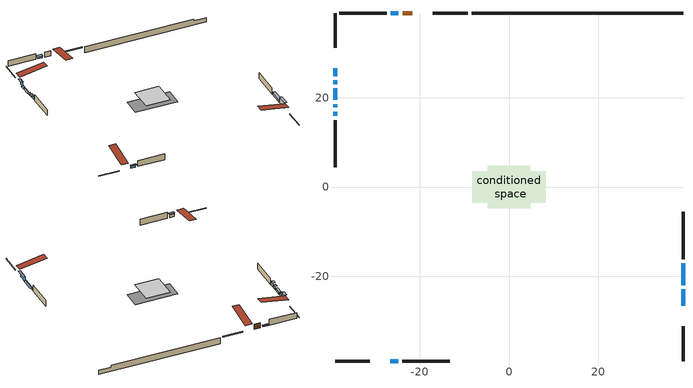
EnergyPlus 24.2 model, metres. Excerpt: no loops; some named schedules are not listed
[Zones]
conditioned space
 floor adiabatic (AdiabaticFloorConstruction): -4.73,-4.73 -4.73,4.73 4.73,4.73 4.73,-4.73 z0.76
 floor foundation (Slab1 construction): -8.27,-3.54 -8.27,3.54 8.27,3.54 8.27,-3.54 z-1.68
 wall outside (RimJoist1 construction): -9.23,38.94 -17.03,38.94 / -38.94,-38.94 -31.15,-38.94 / -38.94,38.94 -38.94,31.15 / 38.94,-38.94 38.94,-31.15 z0.76:1.06
 wall outside (AdiabaticWallConstruction 1): -21.6,38.94 -23.83,38.94 z0.76:2.79
 wall outside (AdiabaticWallConstruction): -38.94,26.57 -38.94,24.79 z0.76:2.79; -38.94,23.87 -38.94,23 / -38.94,22.07 -38.94,19.48 / -24.75,38.94 -26.48,38.94 z0.76:1.37; -38.94,18.56 -38.94,17.79 z0.76:1.78; -38.94,16.87 -38.94,15.9 z0.76:2.23; 38.94,-26.57 38.94,-22.91 z0.76:2.87; 38.94,-21.98 38.94,-17.11 z0.76:1.57; -26.57,-38.94 -24.79,-38.94 z0.76:1.98
 wall outside (Wall1 construction): -27.41,38.94 -38.01,38.94 / -23.86,-38.94 -13.26,-38.94 / -38.94,14.97 -38.94,4.37 / 38.94,-16.18 38.94,-5.58 z0.76:3.2
 wall foundation (FoundationWall1 construction): -8.3,38.94,-1.68 -8.3,38.94,0.76 34.22,38.94,0.76 34.22,38.94,0.09 38.94,38.94,0.09 38.94,38.94,-1.68
 window (WindowConstruction): -38.94,26.57 -38.94,24.79 z0.76:2.79
 window (WindowConstruction 6): -38.94,23.86 -38.94,23 z0.76:1.37
 window (WindowConstruction 7): -38.94,22.07 -38.94,19.49 z0.76:1.37
 window (WindowConstruction 8): -24.76,38.94 -26.48,38.94 z0.76:1.37
 window (WindowConstruction 1): -38.94,18.56 -38.94,17.79 z0.76:1.77
 window (WindowConstruction 2): -38.94,16.87 -38.94,15.9 z0.76:2.23
 window (WindowConstruction 3): 38.94,-26.57 38.94,-22.91 z0.76:2.87
 window (WindowConstruction 4): 38.94,-21.98 38.94,-17.11 z0.76:1.57
 window (WindowConstruction 5): -26.57,-38.94 -24.79,-38.94 z0.76:1.98
 door (Door): -21.6,38.94 -23.83,38.94 z0.76:2.79
 ceiling adiabatic (AdiabaticFloorConstruction): 4.73,-4.73 4.73,4.73 -4.73,4.73 -4.73,-4.73 z0.76
 roof outside (Roof1 construction): -20.67,38.94,3.2 -20.67,28.22,4.98 -17.96,28.22,4.98 -17.96,38.94,3.2; -27.5,-38.94,3.2 -27.5,-28.22,4.98 -30.22,-28.22,4.98 -30.22,-38.94,3.2; -38.94,27.5,3.2 -28.22,27.5,4.98 -28.22,30.22,4.98 -38.94,30.22,3.2; 38.94,-27.5,3.2 28.22,-27.5,4.98 28.22,-30.22,4.98 38.94,-30.22,3.2
shading: -38.94,24.59 -38.94,26.77 -39.85,26.77 -39.85,24.59 z2.99; -38.94,22.8 -38.94,24.07 -39.85,24.07 -39.85,22.8 z1.57; -38.94,19.28 -38.94,22.27 -39.85,22.27 -39.85,19.28 z1.57; -26.68,38.94 -24.55,38.94 -24.55,39.85 -26.68,39.85 z1.57; -38.94,17.59 -38.94,18.76 -39.85,18.76 -39.85,17.59 z1.98; -38.94,15.7 -38.94,17.07 -39.85,17.07 -39.85,15.7 z2.43; 38.94,-22.71 38.94,-26.77 39.85,-26.77 39.85,-22.71 z3.07; 38.94,-16.91 38.94,-22.19 39.85,-22.19 39.85,-16.91 z1.77; -24.59,-38.94 -26.77,-38.94 -26.77,-39.85 -24.59,-39.85 z2.18
[Building]
Building 1: Terrain=Suburbs
[Site:Location]
Quebec Intl AP_QC: Latitude {deg}=46.8; Longitude {deg}=-71.38; Time Zone {hr}=-5; Elevation {m}=74; Keep Site Location Information=Yes
[Site:GroundTemperature:Shallow]
0.0108218, -2.24938, -2.43038, -1.3578, 2.94801, 7.23376, 10.9493, 13.303, 13.5029, 11.5886, 7.96783, 3.81355
[Site:WaterMainsTemperature]
Calculation Method=Schedule; Temperature Schedule=mains temperature schedule
[Material] Roughness=Rough; Thermal Absorptance=0.9
Name | Thickness {m} | Conductivity {W/m-K} | Density {kg/m3} | Specific Heat {J/kg-K} | Solar Absorptance | Visible Absorptance
asphalt or fiberglass shingles | 0.00635 | 0.162714 | 1121.4 | 1465.45 | 0.4 | 0.4
concrete 4.0 in. | 0.1016 | 1.803125 | 2242.8 | 837.4 | 0.7 | 0.7
concrete 8.0 in. | 0.2032 | 1.803125 | 2242.8 | 837.4 | 0.7 | 0.7
door material | 0.04445 | 0.0451087 | 512.64 | 1214.23 | 0.7 | 0.7
exterior vertical ins | 0.00154611 | 0.029427 | 32.04 | 1214.23 | 0.7 | 0.7
floor covering | 0.0127 | 0.0433444 | 54.468 | 1339.84 | 0.6 | 0.6
floor rigid ins; wall rigid ins | 0.512978 | 0.029427 | 32.04 | 1214.23 | 0.7 | 0.7
floor stud and cavity | 0.1397 | 1.75129 | 37.0049 | 1207.88 | 0.7 | 0.7
furniture material conditioned space 1 | 0.1524 | 0.115458 | 640.8 | 1214.23 | 0.6 | 0.6
gypsum board | 0.0127 | 0.160291 | 801 | 837.4 | 0.6 | 0.6
gypsum board 1 | 0.0127 | 0.160291 | 801 | 837.4 | 0.7 | 0.7
osb sheathing 0.5 in. | 0.0127 | 0.115458 | 512.64 | 1214.23 | 0.7 | 0.7
osb sheathing 0.75 in. | 0.01905 | 0.115458 | 512.64 | 1214.23 | 0.7 | 0.7
osb sheathing 2.0 in. | 0.0508 | 0.115458 | 512.64 | 1214.23 | 0.7 | 0.7
rim joist stud and cavity | 0.0508 | 0.353641 | 125.044 | 1163.47 | 0.6 | 0.6
roof rigid ins | 0.051816 | 0.029427 | 32.04 | 1214.23 | 0.7 | 0.7
roof stud and cavity | 0.2032 | 0.150641 | 78.34581 | 1123.46 | 0.7 | 0.7
wall stud and cavity | 0.1397 | 0.124551 | 139.0536 | 1170.24 | 0.7 | 0.7
wall stud and cavity 1 | 0.0889 | 0.380278 | 52.3479 | 1209.89 | 0.7 | 0.7
wall stud and cavity 2 | 0.0889 | 0.391764 | 83.0341 | 1211.67 | 0.7 | 0.7
wood siding | 0.0254 | 0.102417 | 544.68 | 1172.36 | 0.4 | 0.4
wood siding 1; wood siding 2; wood siding 3 | 0.0254 | 0.102417 | 544.68 | 1172.36 | 0.7 | 0.7
[WindowMaterial:SimpleGlazingSystem]
Name | U-Factor {W/m2-K} | Solar Heat Gain Coefficient
WindowMaterial | 2.19341 | 0.39
WindowMaterial 1 | 3.7736 | 0.44
WindowMaterial 2 | 3.27848 | 0.46
WindowMaterial 3 | 1.06974 | 0.26
WindowMaterial 4 | 3.56749 | 0.45
WindowMaterial 5 | 1.35931 | 0.24
WindowMaterial 6 | 2.99855 | 0.5
WindowMaterial 7 | 2.36659 | 0.31
WindowMaterial 8 | 2.62948 | 0.34
[Construction]
AdiabaticFloorConstruction: floor stud and cavity, floor rigid ins, osb sheathing 0.75 in., floor covering
AdiabaticWallConstruction: wood siding 2, wall rigid ins, wall stud and cavity 1, gypsum board
AdiabaticWallConstruction 1: wood siding 3, wall rigid ins, wall stud and cavity 1, gypsum board
Door: door material
FoundationWall1 construction: concrete 8.0 in., gypsum board 1
furniture construction conditioned space 1: furniture material conditioned space 1
PartitionWallConstruction: gypsum board, wall stud and cavity 2, gypsum board
RimJoist1 construction: wood siding 1, osb sheathing 2.0 in., rim joist stud and cavity
Roof1 construction: asphalt or fiberglass shingles, roof rigid ins, osb sheathing 0.75 in., roof stud and cavity, gypsum board
Slab1 construction: concrete 4.0 in.
Wall1 construction: wood siding, osb sheathing 0.5 in., wall stud and cavity, gypsum board
WindowConstruction: WindowMaterial
WindowConstruction 1: WindowMaterial 1
WindowConstruction 2: WindowMaterial 2
WindowConstruction 3: WindowMaterial 3
WindowConstruction 4: WindowMaterial 4
WindowConstruction 5: WindowMaterial 5
WindowConstruction 6: WindowMaterial 6
WindowConstruction 7: WindowMaterial 7
WindowConstruction 8: WindowMaterial 8
[Zone]
conditioned space: Multiplier=1; Volume {m3}=638.5; Part of Total Floor Area=Yes
[Space]
conditioned space 1: Zone=conditioned space; Volume {m3}=638.5
[SurfaceProperty:ExposedFoundationPerimeter]
Slab1: Exposed Perimeter Calculation Method=TotalExposedPerimeter; Total Exposed Perimeter {m}=47.244
[InternalMass] Zone or ZoneList=conditioned space; Space or SpaceList=conditioned space 1
Name | Construction | Surface Area {m2}
furniture mass conditioned space 1 | furniture construction conditioned space 1 | 82.5839
partition wall mass | PartitionWallConstruction | 206.46
[Lights]
interior lighting: Zone or ZoneList or Space or SpaceList=conditioned space 1; Schedule=interior lighting schedule; Design Level Calculation Method=LightingLevel; Lighting Level {W}=343.2; Return Air Fraction=0; Fraction Radiant=0.6; Fraction Visible=0.2; Fraction Replaceable=1
[People]
occupants: Zone or ZoneList or Space or SpaceList=conditioned space 1; Number of People Schedule=occupants schedule; Number of People Calculation Method=People; Number of People=3; Fraction Radiant=0.314171; Sensible Heat Fraction=0.56303; Activity Level Schedule=occupants activity schedule; Carbon Dioxide Generation Rate {m3/s-W}=0; Enable ASHRAE 55 Comfort Warnings=No; Mean Radiant Temperature Calculation Type=EnclosureAveraged
[ElectricEquipment] Zone or ZoneList or Space or SpaceList=conditioned space 1; Design Level Calculation Method=EquipmentLevel
Name | Schedule | Design Level {W} | Fraction Latent | Fraction Radiant | Fraction Lost
clothes dryer | clothes dryer schedule | 140.772 | 0.015 | 0.081 | 0.85
clothes washer | clothes washer schedule | 32.1985 | 0.03 | 0.162 | 0.7
cooking range | cooking range schedule | 215.147 | 0.08 | 0.432 | 0.2
dishwasher | dishwasher schedule | 66.8632 | 0.3 | 0.18 | 0.4
fridge | fridge schedule | 72.9452 | 0 | 0.6 | 0
mech vent bath fan 0 | mech vent bath fan 0 schedule | 50.2 | 0 | 0 | 1
mech vent house fan | mech vent house fan schedule | 0 | 0 | 0 | 1
mech vent house fan cfis | mech vent house fan cfis schedule | 0 | 0 | 0 | 0
mech vent range fan 0 | mech vent range fan 0 schedule | 57 | 0 | 0 | 1
misc plug loads | misc plug loads schedule | 494.7 | 0.045 | 0.513 | 0.1
whole house fan | Always On Discrete | 0 | 0 | 0 | 1
[OtherEquipment] Zone or ZoneList or Space or SpaceList=conditioned space 1; Design Level Calculation Method=EquipmentLevel
Name | Fuel Type | Schedule | Design Level {W} | Fraction Latent | Fraction Radiant | Fraction Lost
clothes dryer 1 | Electricity | clothes dryer schedule | 0 | 0.015 | 0.081 | 0.85
cooking range 1 | Electricity | cooking range schedule | 0 | 0.08 | 0.432 | 0.2
general water use latent | None | general water use schedule | 62.594 | 1 | 0 | 0
general water use sensible | None | general water use schedule | -61.6891 | 0 | 0.6 | 0
mech vent house fan latent load | None | Always On Discrete | 0 | 1 | 0 | 0
mech vent house fan sensible load | None | Always On Discrete | 0 | 0 | 0 | 0
water heater energy adjustment1 | Electricity | Always On Discrete | 0.01 | 0 | 0 | 1
[ZoneInfiltration:DesignFlowRate] Zone or ZoneList or Space or SpaceList=conditioned space 1; Schedule=Always On Discrete; Design Flow Rate Calculation Method=Flow/Zone; Design Flow Rate {m3/s}=0
infil flow; natural vent flow; whole house fan flow
[Foundation:Kiva]
Foundation Kiva 1: Initial Indoor Air Temperature {C}=18; Wall Height Above Grade {m}=0.759988; Wall Depth Below Slab {m}=0.2032; Custom Block Material Name 1=exterior vertical ins; Custom Block Depth 1 {m}=2.43998; Custom Block X Position 1 {m}=0.2159; Custom Block Z Position 1 {m}=0
[Foundation:Kiva:Settings]
Soil Conductivity {W/m-K}=0.849921; Soil Density {kg/m3}=1842.3; Soil Specific Heat {J/kg-K}=418.7; Ground Solar Absorptivity=0.9; Ground Thermal Absorptivity=0.9; Ground Surface Roughness {m}=0.03; Far-Field Width {m}=40; Deep-Ground Boundary Condition=ZeroFlux; Deep-Ground Depth {m}=40; Minimum Cell Dimension {m}=0.2; Maximum Cell Growth Coefficient=3; Simulation Timestep=Timestep
[Exterior:Lights]
exterior lighting: Schedule=exterior lighting schedule; Design Level {W}=75.6
[EnergyManagementSystem:GlobalVariable]
infil_program_Qfan
infil_program_Qinf
natural_vent_program_Qnv
natural_vent_program_Qwhf
[EnergyManagementSystem:Sensor]
Name | Output:Variable or Output:Meter Index Key | Output:Variable or Output:Meter
airflow_gain | infil flow | Infiltration Sensible Heat Gain Energy
airflow_gain_1 | natural vent flow | Infiltration Sensible Heat Gain Energy
airflow_gain_2 | whole house fan flow | Infiltration Sensible Heat Gain Energy
airflow_loss | infil flow | Infiltration Sensible Heat Loss Energy
airflow_loss_1 | natural vent flow | Infiltration Sensible Heat Loss Energy
airflow_loss_2 | whole house fan flow | Infiltration Sensible Heat Loss Energy
clg_load_cond |  | Cooling:EnergyTransfer:Zone:CONDITIONED SPACE
clg_sp_s; clg_sp_s_1 | cooling setpoint | Schedule Value
clothes_dryer_exhaust_0_sch_s | clothes dryer exhaust 0 schedule | Schedule Value
cool_season | cooling season schedule | Schedule Value
htg_load_cond |  | Heating:EnergyTransfer:Zone:CONDITIONED SPACE
htg_sp_s; htg_sp_s_1 | heating setpoint | Schedule Value
ig_ee_conv | clothes dryer | Electric Equipment Convective Heating Energy
ig_ee_conv_2 | cooking range | Electric Equipment Convective Heating Energy
ig_ee_conv_4 | fridge | Electric Equipment Convective Heating Energy
ig_ee_conv_5 | misc plug loads | Electric Equipment Convective Heating Energy
ig_ee_conv_6 | whole house fan | Electric Equipment Convective Heating Energy
ig_ee_rad | clothes dryer | Electric Equipment Radiant Heating Energy
ig_ee_rad_2 | cooking range | Electric Equipment Radiant Heating Energy
ig_ee_rad_4 | fridge | Electric Equipment Radiant Heating Energy
ig_ee_rad_5 | misc plug loads | Electric Equipment Radiant Heating Energy
ig_ee_rad_6 | whole house fan | Electric Equipment Radiant Heating Energy
ig_lgt_conv | interior lighting | Lights Convective Heating Energy
ig_lgt_rad | interior lighting | Lights Radiant Heating Energy
ig_lgt_vis | interior lighting | Lights Visible Radiation Heating Energy
ig_oe_conv | clothes dryer 1 | Other Equipment Convective Heating Energy
ig_oe_conv_1 | cooking range 1 | Other Equipment Convective Heating Energy
ig_oe_conv_2 | general water use latent | Other Equipment Convective Heating Energy
ig_oe_conv_3 | general water use sensible | Other Equipment Convective Heating Energy
ig_oe_conv_4 | water heater energy adjustment1 | Other Equipment Convective Heating Energy
ig_oe_rad | clothes dryer 1 | Other Equipment Radiant Heating Energy
ig_oe_rad_1 | cooking range 1 | Other Equipment Radiant Heating Energy
ig_oe_rad_2 | general water use latent | Other Equipment Radiant Heating Energy
ig_oe_rad_3 | general water use sensible | Other Equipment Radiant Heating Energy
ig_oe_rad_4 | water heater energy adjustment1 | Other Equipment Radiant Heating Energy
ig_ppl_conv | occupants | People Convective Heating Energy
ig_ppl_rad | occupants | People Radiant Heating Energy
im_conv | furniture mass conditioned space 1 | Surface Inside Face Convection Heat Gain Energy
im_conv_1 | partition wall mass | Surface Inside Face Convection Heat Gain Energy
im_ig | furniture mass conditioned space 1 | Surface Inside Face Internal Gains Radiation Heat Gain Energy
im_ig_1 | partition wall mass | Surface Inside Face Internal Gains Radiation Heat Gain Energy
im_lgt | furniture mass conditioned space 1 | Surface Inside Face Lights Radiation Heat Gain Energy
im_lgt_1 | partition wall mass | Surface Inside Face Lights Radiation Heat Gain Energy
im_sol | furniture mass conditioned space 1 | Surface Inside Face Solar Radiation Heat Gain Energy
im_sol_1 | partition wall mass | Surface Inside Face Solar Radiation Heat Gain Energy
im_surf | furniture mass conditioned space 1 | Surface Inside Face Net Surface Thermal Radiation Heat Gain Energy
im_surf_1 | partition wall mass | Surface Inside Face Net Surface Thermal Radiation Heat Gain Energy
mech_vent_bath_fan_0_sch_s | mech vent bath fan 0 schedule | Schedule Value
mech_vent_range_fan_0_sch_s | mech vent range fan 0 schedule | Schedule Value
mv_conv | mech vent bath fan 0 | Electric Equipment Convective Heating Energy
mv_conv_1 | mech vent house fan | Electric Equipment Convective Heating Energy
mv_conv_2 | mech vent house fan cfis | Electric Equipment Convective Heating Energy
mv_conv_3 | mech vent range fan 0 | Electric Equipment Convective Heating Energy
mv_conv_4 | mech vent house fan latent load | Other Equipment Convective Heating Energy
mv_conv_5 | mech vent house fan sensible load | Other Equipment Convective Heating Energy
mv_rad | mech vent bath fan 0 | Electric Equipment Radiant Heating Energy
mv_rad_1 | mech vent house fan | Electric Equipment Radiant Heating Energy
mv_rad_2 | mech vent house fan cfis | Electric Equipment Radiant Heating Energy
mv_rad_3 | mech vent range fan 0 | Electric Equipment Radiant Heating Energy
mv_rad_4 | mech vent house fan latent load | Other Equipment Radiant Heating Energy
mv_rad_5 | mech vent house fan sensible load | Other Equipment Radiant Heating Energy
natural_vent_s | natural vent schedule | Schedule Value
out_pb_s |  | Site Outdoor Air Barometric Pressure
out_wt_s |  | Site Outdoor Air Humidity Ratio
site_vw_s |  | Site Wind Speed
ss_back_out | Window1 | Surface Window Shortwave from Zone Back Out Window Heat Transfer Rate
ss_back_out_1 | Window10 | Surface Window Shortwave from Zone Back Out Window Heat Transfer Rate
ss_back_out_2 | Window11 | Surface Window Shortwave from Zone Back Out Window Heat Transfer Rate
ss_back_out_3 | Window14 | Surface Window Shortwave from Zone Back Out Window Heat Transfer Rate
ss_back_out_4 | Window2 | Surface Window Shortwave from Zone Back Out Window Heat Transfer Rate
ss_back_out_5 | Window3 | Surface Window Shortwave from Zone Back Out Window Heat Transfer Rate
ss_back_out_6 | Window4 | Surface Window Shortwave from Zone Back Out Window Heat Transfer Rate
ss_back_out_7 | Window5 | Surface Window Shortwave from Zone Back Out Window Heat Transfer Rate
ss_back_out_8 | Window9 | Surface Window Shortwave from Zone Back Out Window Heat Transfer Rate
ss_conv | Door1 | Surface Inside Face Convection Heat Gain Energy
ss_conv_1 | Window1 | Surface Inside Face Convection Heat Gain Energy
ss_conv_2 | Window10 | Surface Inside Face Convection Heat Gain Energy
ss_conv_3 | Window11 | Surface Inside Face Convection Heat Gain Energy
ss_conv_4 | Window14 | Surface Inside Face Convection Heat Gain Energy
ss_conv_5 | Window2 | Surface Inside Face Convection Heat Gain Energy
ss_conv_6 | Window3 | Surface Inside Face Convection Heat Gain Energy
ss_conv_7 | Window4 | Surface Inside Face Convection Heat Gain Energy
ss_conv_8 | Window5 | Surface Inside Face Convection Heat Gain Energy
ss_conv_9 | Window9 | Surface Inside Face Convection Heat Gain Energy
ss_ig | Door1 | Surface Inside Face Internal Gains Radiation Heat Gain Energy
ss_ig_1 | Window1 | Surface Inside Face Internal Gains Radiation Heat Gain Energy
ss_ig_2 | Window10 | Surface Inside Face Internal Gains Radiation Heat Gain Energy
ss_ig_3 | Window11 | Surface Inside Face Internal Gains Radiation Heat Gain Energy
ss_ig_4 | Window14 | Surface Inside Face Internal Gains Radiation Heat Gain Energy
ss_ig_5 | Window2 | Surface Inside Face Internal Gains Radiation Heat Gain Energy
ss_ig_6 | Window3 | Surface Inside Face Internal Gains Radiation Heat Gain Energy
ss_ig_7 | Window4 | Surface Inside Face Internal Gains Radiation Heat Gain Energy
ss_ig_8 | Window5 | Surface Inside Face Internal Gains Radiation Heat Gain Energy
ss_ig_9 | Window9 | Surface Inside Face Internal Gains Radiation Heat Gain Energy
ss_lgt | Door1 | Surface Inside Face Lights Radiation Heat Gain Energy
ss_sol | Door1 | Surface Inside Face Solar Radiation Heat Gain Energy
ss_surf | Door1 | Surface Inside Face Net Surface Thermal Radiation Heat Gain Energy
ss_surf_1 | Window1 | Surface Inside Face Net Surface Thermal Radiation Heat Gain Energy
ss_surf_2 | Window10 | Surface Inside Face Net Surface Thermal Radiation Heat Gain Energy
ss_surf_3 | Window11 | Surface Inside Face Net Surface Thermal Radiation Heat Gain Energy
ss_surf_4 | Window14 | Surface Inside Face Net Surface Thermal Radiation Heat Gain Energy
ss_surf_5 | Window2 | Surface Inside Face Net Surface Thermal Radiation Heat Gain Energy
ss_surf_6 | Window3 | Surface Inside Face Net Surface Thermal Radiation Heat Gain Energy
ss_surf_7 | Window4 | Surface Inside Face Net Surface Thermal Radiation Heat Gain Energy
ss_surf_8 | Window5 | Surface Inside Face Net Surface Thermal Radiation Heat Gain Energy
ss_surf_9 | Window9 | Surface Inside Face Net Surface Thermal Radiation Heat Gain Energy
ss_trans_in | Window1 | Surface Window Transmitted Solar Radiation Rate
ss_trans_in_1 | Window10 | Surface Window Transmitted Solar Radiation Rate
ss_trans_in_2 | Window11 | Surface Window Transmitted Solar Radiation Rate
ss_trans_in_3 | Window14 | Surface Window Transmitted Solar Radiation Rate
ss_trans_in_4 | Window2 | Surface Window Transmitted Solar Radiation Rate
ss_trans_in_5 | Window3 | Surface Window Transmitted Solar Radiation Rate
ss_trans_in_6 | Window4 | Surface Window Transmitted Solar Radiation Rate
ss_trans_in_7 | Window5 | Surface Window Transmitted Solar Radiation Rate
ss_trans_in_8 | Window9 | Surface Window Transmitted Solar Radiation Rate
ss_trans_out | Window1 | Surface Inside Face Initial Transmitted Diffuse Transmitted Out Window Solar Radiation Rate
ss_trans_out_1 | Window10 | Surface Inside Face Initial Transmitted Diffuse Transmitted Out Window Solar Radiation Rate
ss_trans_out_2 | Window11 | Surface Inside Face Initial Transmitted Diffuse Transmitted Out Window Solar Radiation Rate
ss_trans_out_3 | Window14 | Surface Inside Face Initial Transmitted Diffuse Transmitted Out Window Solar Radiation Rate
ss_trans_out_4 | Window2 | Surface Inside Face Initial Transmitted Diffuse Transmitted Out Window Solar Radiation Rate
ss_trans_out_5 | Window3 | Surface Inside Face Initial Transmitted Diffuse Transmitted Out Window Solar Radiation Rate
ss_trans_out_6 | Window4 | Surface Inside Face Initial Transmitted Diffuse Transmitted Out Window Solar Radiation Rate
ss_trans_out_7 | Window5 | Surface Inside Face Initial Transmitted Diffuse Transmitted Out Window Solar Radiation Rate
ss_trans_out_8 | Window9 | Surface Inside Face Initial Transmitted Diffuse Transmitted Out Window Solar Radiation Rate
s_conv | FoundationWall1 | Surface Inside Face Convection Heat Gain Energy
s_conv_1 | inferred conditioned ceiling | Surface Inside Face Convection Heat Gain Energy
s_conv_10 | Roof1:90 | Surface Inside Face Convection Heat Gain Energy
s_conv_11 | Slab1 | Surface Inside Face Convection Heat Gain Energy
s_conv_12 | Wall1:0 | Surface Inside Face Convection Heat Gain Energy
s_conv_13 | Wall1:180 | Surface Inside Face Convection Heat Gain Energy
s_conv_14 | Wall1:270 | Surface Inside Face Convection Heat Gain Energy
s_conv_15 | Wall1:90 | Surface Inside Face Convection Heat Gain Energy
s_conv_2 | inferred conditioned floor | Surface Inside Face Convection Heat Gain Energy
s_conv_3 | RimJoist1:0 | Surface Inside Face Convection Heat Gain Energy
s_conv_4 | RimJoist1:180 | Surface Inside Face Convection Heat Gain Energy
s_conv_5 | RimJoist1:270 | Surface Inside Face Convection Heat Gain Energy
s_conv_6 | RimJoist1:90 | Surface Inside Face Convection Heat Gain Energy
s_conv_7 | Roof1:0 | Surface Inside Face Convection Heat Gain Energy
s_conv_8 | Roof1:180 | Surface Inside Face Convection Heat Gain Energy
s_conv_9 | Roof1:270 | Surface Inside Face Convection Heat Gain Energy
s_ig | FoundationWall1 | Surface Inside Face Internal Gains Radiation Heat Gain Energy
s_ig_1 | inferred conditioned ceiling | Surface Inside Face Internal Gains Radiation Heat Gain Energy
s_ig_10 | Roof1:90 | Surface Inside Face Internal Gains Radiation Heat Gain Energy
s_ig_11 | Slab1 | Surface Inside Face Internal Gains Radiation Heat Gain Energy
s_ig_12 | Wall1:0 | Surface Inside Face Internal Gains Radiation Heat Gain Energy
s_ig_13 | Wall1:180 | Surface Inside Face Internal Gains Radiation Heat Gain Energy
s_ig_14 | Wall1:270 | Surface Inside Face Internal Gains Radiation Heat Gain Energy
s_ig_15 | Wall1:90 | Surface Inside Face Internal Gains Radiation Heat Gain Energy
s_ig_2 | inferred conditioned floor | Surface Inside Face Internal Gains Radiation Heat Gain Energy
s_ig_3 | RimJoist1:0 | Surface Inside Face Internal Gains Radiation Heat Gain Energy
s_ig_4 | RimJoist1:180 | Surface Inside Face Internal Gains Radiation Heat Gain Energy
s_ig_5 | RimJoist1:270 | Surface Inside Face Internal Gains Radiation Heat Gain Energy
s_ig_6 | RimJoist1:90 | Surface Inside Face Internal Gains Radiation Heat Gain Energy
s_ig_7 | Roof1:0 | Surface Inside Face Internal Gains Radiation Heat Gain Energy
s_ig_8 | Roof1:180 | Surface Inside Face Internal Gains Radiation Heat Gain Energy
s_ig_9 | Roof1:270 | Surface Inside Face Internal Gains Radiation Heat Gain Energy
s_lgt | FoundationWall1 | Surface Inside Face Lights Radiation Heat Gain Energy
s_lgt_1 | inferred conditioned ceiling | Surface Inside Face Lights Radiation Heat Gain Energy
s_lgt_10 | Roof1:90 | Surface Inside Face Lights Radiation Heat Gain Energy
s_lgt_11 | Slab1 | Surface Inside Face Lights Radiation Heat Gain Energy
s_lgt_12 | Wall1:0 | Surface Inside Face Lights Radiation Heat Gain Energy
s_lgt_13 | Wall1:180 | Surface Inside Face Lights Radiation Heat Gain Energy
s_lgt_14 | Wall1:270 | Surface Inside Face Lights Radiation Heat Gain Energy
s_lgt_15 | Wall1:90 | Surface Inside Face Lights Radiation Heat Gain Energy
s_lgt_2 | inferred conditioned floor | Surface Inside Face Lights Radiation Heat Gain Energy
s_lgt_3 | RimJoist1:0 | Surface Inside Face Lights Radiation Heat Gain Energy
s_lgt_4 | RimJoist1:180 | Surface Inside Face Lights Radiation Heat Gain Energy
s_lgt_5 | RimJoist1:270 | Surface Inside Face Lights Radiation Heat Gain Energy
s_lgt_6 | RimJoist1:90 | Surface Inside Face Lights Radiation Heat Gain Energy
s_lgt_7 | Roof1:0 | Surface Inside Face Lights Radiation Heat Gain Energy
s_lgt_8 | Roof1:180 | Surface Inside Face Lights Radiation Heat Gain Energy
s_lgt_9 | Roof1:270 | Surface Inside Face Lights Radiation Heat Gain Energy
s_sol | FoundationWall1 | Surface Inside Face Solar Radiation Heat Gain Energy
s_sol_1 | inferred conditioned ceiling | Surface Inside Face Solar Radiation Heat Gain Energy
s_sol_10 | Roof1:90 | Surface Inside Face Solar Radiation Heat Gain Energy
s_sol_11 | Slab1 | Surface Inside Face Solar Radiation Heat Gain Energy
s_sol_12 | Wall1:0 | Surface Inside Face Solar Radiation Heat Gain Energy
s_sol_13 | Wall1:180 | Surface Inside Face Solar Radiation Heat Gain Energy
s_sol_14 | Wall1:270 | Surface Inside Face Solar Radiation Heat Gain Energy
s_sol_15 | Wall1:90 | Surface Inside Face Solar Radiation Heat Gain Energy
s_sol_2 | inferred conditioned floor | Surface Inside Face Solar Radiation Heat Gain Energy
s_sol_3 | RimJoist1:0 | Surface Inside Face Solar Radiation Heat Gain Energy
s_sol_4 | RimJoist1:180 | Surface Inside Face Solar Radiation Heat Gain Energy
s_sol_5 | RimJoist1:270 | Surface Inside Face Solar Radiation Heat Gain Energy
s_sol_6 | RimJoist1:90 | Surface Inside Face Solar Radiation Heat Gain Energy
s_sol_7 | Roof1:0 | Surface Inside Face Solar Radiation Heat Gain Energy
s_sol_8 | Roof1:180 | Surface Inside Face Solar Radiation Heat Gain Energy
s_sol_9 | Roof1:270 | Surface Inside Face Solar Radiation Heat Gain Energy
s_surf | FoundationWall1 | Surface Inside Face Net Surface Thermal Radiation Heat Gain Energy
